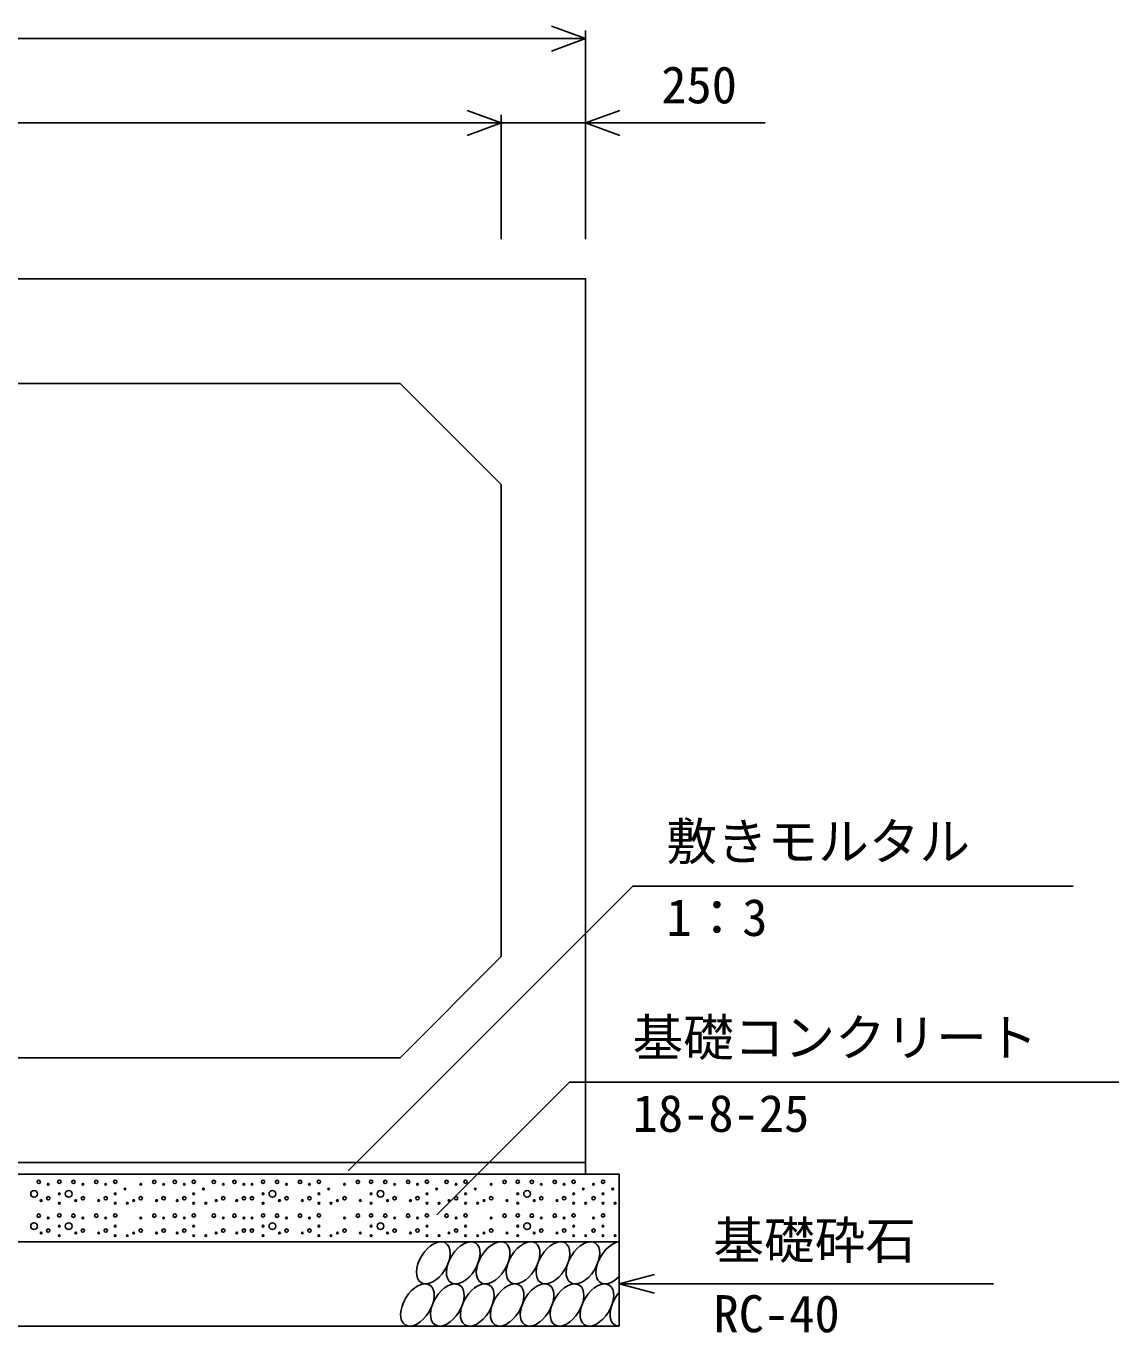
# Model space of a CAD drawing. Units: millimetres, scale not verified. Extents: x -100800 to 100800, y -35640 to 35640.
# Drawn here: x 58300 to 61516, y -21335 to -17460 of the extents above; entities that cross this region are included whole.
import ezdxf
from ezdxf.enums import TextEntityAlignment as Align

# ---------------------------------------------------------------- set-up
doc = ezdxf.new("R2010")
doc.units = ezdxf.units.MM
doc.header["$LTSCALE"] = 120
for name, color, linetype, lineweight in [('0-0_DIM', 7, 'Continuous', 25), ('0-2_HATCH', 6, 'Continuous', 25), ('0-5_OUTLINE', 3, 'Continuous', 25)]:
    doc.layers.add(name, color=color, linetype=linetype, lineweight=lineweight)
doc.styles.add('ＭＳ ゴシック', font='')
doc.styles.get('ＭＳ ゴシック').set_extended_font_data('MS Gothic')

msp = doc.modelspace()

# ---------------------------------------------------------------- linework, layer by layer
at = {"layer": '0-0_DIM'}
for p, q in [((59959.1, -17473.4), (59959.1, -18092)), ((55959.1, -17497.4), (59959.1, -17497.4)), ((59709.1, -17723.4), (59709.1, -18092)), ((60491.8, -17747.4), (59959.1, -17747.4)), ((60099, -20011.2), (59254.9, -20855.2)), ((60099, -20011.2), (61404.7, -20011.2)), ((59911.3, -20592.3), (59518.5, -20985.1)), ((59911.3, -20592.3), (61680.3, -20592.3)), ((60059.1, -21190.1), (60163.4, -21162.2)), ((60059.1, -21190.1), (61168, -21190.1)), ((60059.1, -21190.1), (60163.4, -21218.1))]:
    msp.add_line(p, q, dxfattribs=at)
for points in [[(59857.6, -17534.3), (59959.1, -17497.4), (59857.6, -17460.4)], [(55959.1, -17747.4), (56209.1, -17747.4), (59709.1, -17747.4), (59959.1, -17747.4)], [(59607.6, -17784.3), (59709.1, -17747.4), (59607.6, -17710.4)], [(60060.6, -17784.3), (59959.1, -17747.4), (60060.6, -17710.4)]]:
    msp.add_lwpolyline(points, dxfattribs=at)
at = {"layer": '0-2_HATCH'}
for centre, radius in [((58337.9, -20887.9), 5), ((58398.9, -20887.1), 5), ((58440.6, -20887.9), 5), ((58508.4, -20887.9), 5), ((58564.5, -20887.1), 5), ((58680.2, -20887.9), 5), ((58741.3, -20887.9), 5), ((58797.3, -20887.1), 5), ((58856.9, -20887.9), 5), ((58918, -20887.9), 5), ((59002.9, -20887.1), 5), ((59044.6, -20887.9), 5), ((59112.4, -20887.9), 5), ((59168.5, -20887.1), 5), ((59284.1, -20887.9), 5), ((59323.2, -20887.1), 5), ((59365, -20887.9), 5), ((59432.8, -20887.9), 5), ((59488.8, -20887.1), 5), ((59547.1, -20887.9), 5), ((59603.2, -20887.1), 5), ((59718.9, -20887.9), 5), ((59758, -20887.1), 5), ((59799.7, -20887.9), 5), ((59867.5, -20887.9), 5), ((59923.6, -20887.1), 5), ((60010.8, -20887.1), 5), ((58323.9, -20923), 10), ((58366, -20894.9), 2.5), ((58398.9, -20923), 2.5), ((58426.6, -20923), 10), ((58468.7, -20894.9), 2.5), ((58536.4, -20894.9), 2.5), ((58564.5, -20923), 2.5), ((58593.4, -20908.9), 2.5), ((58640.4, -20894.9), 2.5), ((58708.2, -20894.9), 2.5), ((58769.3, -20894.9), 2.5), ((58797.3, -20923), 2.5), ((58826.2, -20908.9), 2.5), ((58885, -20894.9), 2.5), ((58946.1, -20894.9), 2.5), ((58970, -20894.9), 2.5), ((59002.9, -20923), 2.5), ((59030.6, -20923), 10), ((59072.6, -20894.9), 2.5), ((59140.4, -20894.9), 2.5), ((59168.5, -20923), 2.5), ((59197.3, -20908.9), 2.5), ((59244.4, -20894.9), 2.5), ((59323.2, -20923), 2.5), ((59351, -20923), 10), ((59393, -20894.9), 2.5), ((59460.8, -20894.9), 2.5), ((59488.8, -20923), 2.5), ((59517.7, -20908.9), 2.5), ((59575.2, -20894.9), 2.5), ((59603.2, -20923), 2.5), ((59632.1, -20908.9), 2.5), ((59679.2, -20894.9), 2.5), ((59758, -20923), 2.5), ((59785.7, -20923), 10), ((59827.8, -20894.9), 2.5), ((59895.5, -20894.9), 2.5), ((59923.6, -20923), 2.5), ((59952.5, -20908.9), 2.5), ((59982.7, -20894.9), 2.5), ((60010.8, -20923), 2.5), ((60039.6, -20908.9), 2.5), ((58345, -20943.1), 2.5), ((58366, -20936.1), 5), ((58398.9, -20951), 2.5), ((58447.6, -20943.1), 2.5), ((58468.7, -20936.1), 5), ((58515.4, -20943.1), 2.5), ((58536.4, -20936.1), 5), ((58564.5, -20951), 2.5), ((58600.4, -20951), 2.5), ((58619.4, -20943.1), 2.5), ((58640.4, -20936.1), 5), ((58687.2, -20943.1), 2.5), ((58708.2, -20936.1), 5), ((58748.3, -20943.1), 2.5), ((58769.3, -20936.1), 5), ((58797.3, -20951), 2.5), ((58833.2, -20951), 2.5), ((58864, -20943.1), 2.5), ((58885, -20936.1), 5), ((58925, -20943.1), 2.5), ((58946.1, -20936.1), 5), ((58970, -20936.1), 5), ((59002.9, -20951), 2.5), ((59051.6, -20943.1), 2.5), ((59072.6, -20936.1), 5), ((59119.4, -20943.1), 2.5), ((59140.4, -20936.1), 5), ((59168.5, -20951), 2.5), ((59204.3, -20951), 2.5), ((59223.4, -20943.1), 2.5), ((59244.4, -20936.1), 5), ((59291.1, -20943.1), 2.5), ((59323.2, -20951), 2.5), ((59372, -20943.1), 2.5), ((59393, -20936.1), 5), ((59439.8, -20943.1), 2.5), ((59460.8, -20936.1), 5), ((59488.8, -20951), 2.5), ((59524.7, -20951), 2.5), ((59554.1, -20943.1), 2.5), ((59575.2, -20936.1), 5), ((59603.2, -20951), 2.5), ((59639.1, -20951), 2.5), ((59658.1, -20943.1), 2.5), ((59679.2, -20936.1), 5), ((59725.9, -20943.1), 2.5), ((59758, -20951), 2.5), ((59806.7, -20943.1), 2.5), ((59827.8, -20936.1), 5), ((59874.5, -20943.1), 2.5), ((59895.5, -20936.1), 5), ((59923.6, -20951), 2.5), ((59959.5, -20951), 2.5), ((59982.7, -20936.1), 5), ((60010.8, -20951), 2.5), ((60046.6, -20951), 2.5), ((58337.9, -20987.9), 5), ((58366, -20994.9), 2.5), ((58398.9, -20987.1), 5), ((58440.6, -20987.9), 5), ((58468.7, -20994.9), 2.5), ((58508.4, -20987.9), 5), ((58536.4, -20994.9), 2.5), ((58564.5, -20987.1), 5), ((58640.4, -20994.9), 2.5), ((58680.2, -20987.9), 5), ((58708.2, -20994.9), 2.5), ((58741.3, -20987.9), 5), ((58769.3, -20994.9), 2.5), ((58797.3, -20987.1), 5), ((58856.9, -20987.9), 5), ((58885, -20994.9), 2.5), ((58918, -20987.9), 5), ((58946.1, -20994.9), 2.5), ((58970, -20994.9), 2.5), ((59002.9, -20987.1), 5), ((59044.6, -20987.9), 5), ((59072.6, -20994.9), 2.5), ((59112.4, -20987.9), 5), ((59140.4, -20994.9), 2.5), ((59168.5, -20987.1), 5), ((59244.4, -20994.9), 2.5), ((59284.1, -20987.9), 5), ((59323.2, -20987.1), 5), ((59365, -20987.9), 5), ((59393, -20994.9), 2.5), ((59432.8, -20987.9), 5), ((59460.8, -20994.9), 2.5), ((59488.8, -20987.1), 5), ((59547.1, -20987.9), 5), ((59575.2, -20994.9), 2.5), ((59603.2, -20987.1), 5), ((59679.2, -20994.9), 2.5), ((59718.9, -20987.9), 5), ((59758, -20987.1), 5), ((59799.7, -20987.9), 5), ((59827.8, -20994.9), 2.5), ((59867.5, -20987.9), 5), ((59895.5, -20994.9), 2.5), ((59923.6, -20987.1), 5), ((59982.7, -20994.9), 2.5), ((60010.8, -20987.1), 5), ((58323.9, -21019), 10), ((58345, -21039.2), 2.5), ((58366, -21032.2), 5), ((58398.9, -21019), 2.5), ((58426.6, -21019), 10), ((58447.6, -21039.2), 2.5), ((58468.7, -21032.2), 5), ((58515.4, -21039.2), 2.5), ((58536.4, -21032.2), 5), ((58564.5, -21019), 2.5), ((58619.4, -21039.2), 2.5), ((58640.4, -21032.2), 5), ((58687.2, -21039.2), 2.5), ((58708.2, -21032.2), 5), ((58748.3, -21039.2), 2.5), ((58769.3, -21032.2), 5), ((58797.3, -21019), 2.5), ((58864, -21039.2), 2.5), ((58885, -21032.2), 5), ((58925, -21039.2), 2.5), ((58946.1, -21032.2), 5), ((58970, -21032.2), 5), ((59002.9, -21019), 2.5), ((59030.6, -21019), 10), ((59051.6, -21039.2), 2.5), ((59072.6, -21032.2), 5), ((59119.4, -21039.2), 2.5), ((59140.4, -21032.2), 5), ((59168.5, -21019), 2.5), ((59223.4, -21039.2), 2.5), ((59244.4, -21032.2), 5), ((59291.1, -21039.2), 2.5), ((59323.2, -21019), 2.5), ((59351, -21019), 10), ((59372, -21039.2), 2.5), ((59393, -21032.2), 5), ((59439.8, -21039.2), 2.5), ((59460.8, -21032.2), 5), ((59488.8, -21019), 2.5), ((59554.1, -21039.2), 2.5), ((59575.2, -21032.2), 5), ((59603.2, -21019), 2.5), ((59658.1, -21039.2), 2.5), ((59679.2, -21032.2), 5), ((59725.9, -21039.2), 2.5), ((59758, -21019), 2.5), ((59785.7, -21019), 10), ((59806.7, -21039.2), 2.5), ((59827.8, -21032.2), 5), ((59874.5, -21039.2), 2.5), ((59895.5, -21032.2), 5), ((59923.6, -21019), 2.5), ((59982.7, -21032.2), 5), ((60010.8, -21019), 2.5), ((58398.9, -21047.1), 2.5), ((58564.5, -21047.1), 2.5), ((58600.4, -21047.1), 2.5), ((58797.3, -21047.1), 2.5), ((58833.2, -21047.1), 2.5), ((59002.9, -21047.1), 2.5), ((59168.5, -21047.1), 2.5), ((59204.3, -21047.1), 2.5), ((59323.2, -21047.1), 2.5), ((59488.8, -21047.1), 2.5), ((59524.7, -21047.1), 2.5), ((59603.2, -21047.1), 2.5), ((59639.1, -21047.1), 2.5), ((59758, -21047.1), 2.5), ((59923.6, -21047.1), 2.5), ((59959.5, -21047.1), 2.5), ((60010.8, -21047.1), 2.5), ((60046.6, -21047.1), 2.5)]:
    msp.add_circle(centre, radius, dxfattribs=at)
for centre in [(59507.6, -21127.6), (59596.3, -21127.6), (59685, -21127.6), (59773.7, -21127.6), (59862.4, -21127.6), (59951.1, -21127.6), (59460.5, -21252.6), (59549.2, -21252.6), (59637.9, -21252.6), (59726.6, -21252.6), (59815.3, -21252.6), (59904, -21252.6), (59992.7, -21252.6)]:
    msp.add_ellipse(centre, major_axis=(36.4, 58.9), ratio=0.5792, dxfattribs=at)
for centre, start_param, end_param in [((60039.8, -21127.6), 0.419949, 4.357003), ((60081.4, -21252.6), 1.28053, 3.496422)]:
    msp.add_ellipse(centre, major_axis=(36.4, 58.9), ratio=0.5792, start_param=start_param, end_param=end_param, dxfattribs=at)
at = {"layer": '0-5_OUTLINE'}
for p, q in [((56509.1, -18519.7), (59409.1, -18519.7)), ((59709.1, -18819.7), (59409.1, -18519.7)), ((59709.1, -18819.7), (59709.1, -20219.7)), ((59409.1, -20519.7), (59709.1, -20219.7)), ((59409.1, -20519.7), (56509.1, -20519.7)), ((59959.1, -20829.7), (55959.1, -20829.7)), ((55859.1, -20865.1), (60059.1, -20865.1)), ((60059.1, -20865.1), (60059.1, -21315.1)), ((55859.1, -21065.1), (60059.1, -21065.1)), ((55859.1, -21315.1), (60059.1, -21315.1))]:
    msp.add_line(p, q, dxfattribs=at)
msp.add_lwpolyline([(55959.1, -18209.7), (59959.1, -18209.7), (59959.1, -20865.1)], dxfattribs=at)

# ---------------------------------------------------------------- texts
at = {"layer": '0-0_DIM', "style": 'ＭＳ ゴシック'}
for s, p in [('250', (60183.4, -17722.4)), ('敷きモルタル', (60198.6, -19966.2)), ('1：3', (60198.6, -20191.4)), ('基礎コンクリート', (60098.6, -20547.4)), ('18-8-25', (60098.6, -20772.5)), ('基礎砕石', (60338.3, -21148.9)), ('RC-40', (60338.3, -21366.6))]:
    msp.add_text(s, height=110, dxfattribs=at).set_placement(p, align=Align.BOTTOM_LEFT)

doc.saveas('drawing.dxf')
